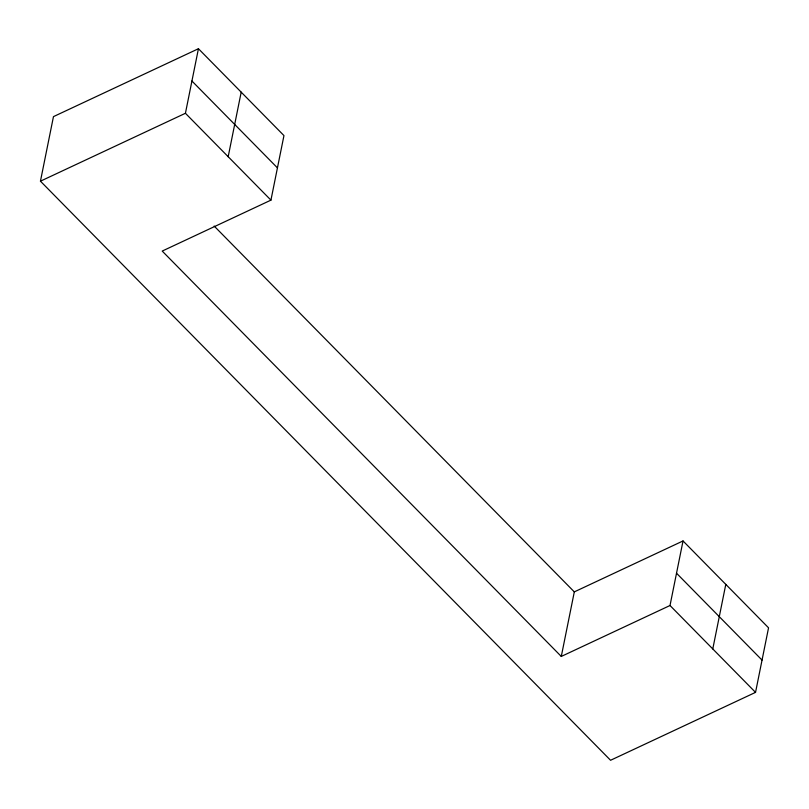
<?xml version="1.0" encoding="UTF-8"?>
<svg xmlns="http://www.w3.org/2000/svg" width="809" height="809" viewBox="0 0 809 809"><rect width="100%" height="100%" fill="white"/><g stroke="black" fill="none" stroke-linecap="round" stroke-linejoin="round"><path stroke-width="1.21" d="M40.45 181.186L53.465 116.627L198.438 48.722L283.959 135.588L270.934 200.136L162.215 251.073L561.284 656.443L670.014 605.506L683.029 540.948L768.55 627.814L755.535 692.373L610.562 760.278L40.45 181.186L185.423 113.28L198.438 48.722M228.178 156.713L241.193 92.155M561.284 656.443L574.309 591.885L683.029 540.948M712.78 648.939L725.794 584.381M191.925 81.001L277.447 167.868M676.526 573.227L762.038 660.093M185.423 113.28L270.934 200.136M670.014 605.506L755.535 692.373M214.163 226.065L574.309 591.885"/></g></svg>
